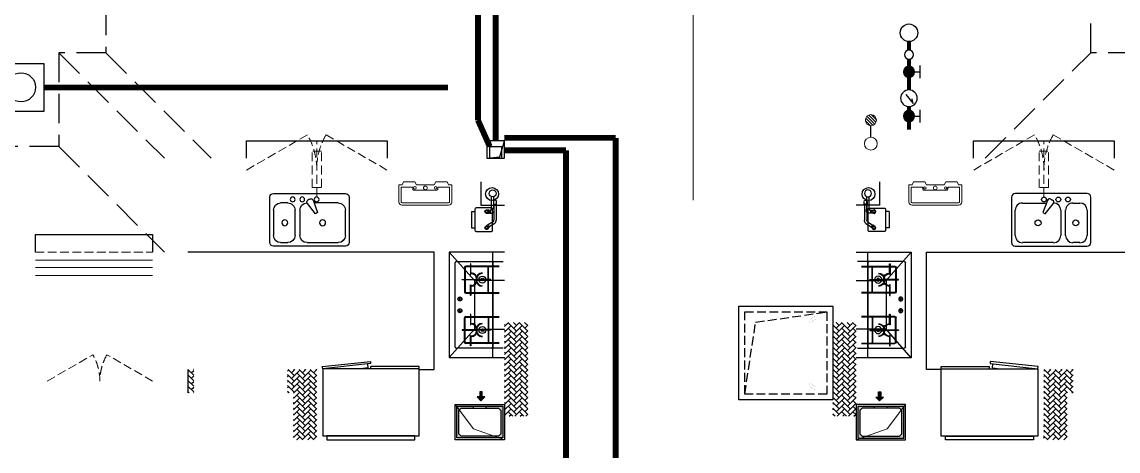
# Model space of a CAD drawing. Extents: x 3774419 to 4775970, y -926964 to 2266.
# Drawn here: x 4460757 to 4470105, y -733051 to -729392 of the extents above; entities that cross this region are included whole.
import ezdxf

# ---------------------------------------------------------------- set-up
doc = ezdxf.new("R2010")
doc.units = 0
doc.header["$LTSCALE"] = 1000
doc.header["$MEASUREMENT"] = 0
for name, pattern in [('__DASH', [0.35, 0.25, -0.1]), ('DASH', [0.35, 0.25, -0.1]), ('HIDDEN', [0.375, 0.25, -0.125])]:
    doc.linetypes.add(name, pattern=pattern)
doc.layers.get('0').update_dxf_attribs({"linetype": 'CONTINUOUS'})
for name, color, linetype in [('!!DIM-动力', 7, 'CONTINUOUS'), ('!!电气', 1, 'CONTINUOUS'), ('AH-FURNITURE', 1, 'CONTINUOUS'), ('IP-bath&kitchen-JOHNSON', 4, 'CONTINUOUS'), ('LVTRY', 252, 'CONTINUOUS'), ('VPIPE-中水', 122, 'CONTINUOUS'), ('VPIPE-凝结', 150, 'CONTINUOUS'), ('VPIPE-给水', 3, 'TG_J'), ('WIRE-安防', 4, 'CONTINUOUS'), ('WIRE-消防', 4, 'CONTINUOUS'), ('WIRE-综合布线', 5, 'DASH'), ('保温', 6, 'CONTINUOUS'), ('卫生间', 6, 'CONTINUOUS'), ('建筑-排气道', 252, 'CONTINUOUS'), ('污水', 3, 'CONTINUOUS'), ('看线', 185, 'CONTINUOUS'), ('给水', 4, 'CONTINUOUS')]:
    doc.layers.add(name, color=color, linetype=linetype)
for name, color, linetype, lineweight in [('EQUIP_地漏', 7, 'CONTINUOUS', 18), ('PUB_HATCH', 8, 'CONTINUOUS', 9), ('STAIR', 252, 'CONTINUOUS', 20), ('VPIPE-废水', 31, 'TG_F', 18), ('WINDOW', 146, 'CONTINUOUS', 20), ('平面-栏杆', 56, 'CONTINUOUS', 15), ('平面-看线', 252, 'CONTINUOUS', 15), ('平面-空调室内机', 176, 'CONTINUOUS', 9), ('平面-空调预留孔', 252, 'CONTINUOUS', 15), ('立面-洞口示意', 252, 'CONTINUOUS', 13)]:
    doc.layers.add(name, color=color, linetype=linetype, lineweight=lineweight)
doc.styles.add('DIM_FONT', font='SIMPLEX', dxfattribs={"width": 0.7, "bigfont": 'GBCBIG'})
doc.styles.add('TG_LINETYPE', font='SIMPLEX', dxfattribs={"width": 0.8, "height": 3, "bigfont": 'HZTXT'})
doc.linetypes.add('TG_F', pattern='A,2,-0.3,["F",TG_LINETYPE,S=0.1,R=0,X=-0.23,Y=-0.15],0', length=2.3)
doc.linetypes.add('TG_J', pattern='A,2,-0.22,["J",TG_LINETYPE,S=0.1,R=0,X=-0.18,Y=-0.15],0', length=2.22)
pattern_1 = [(45, (0, 0), (0, 47.4157523), [100.584, -33.528]), (135, (23.708, 23.708), (3e-15, 47.4157523), [100.584, -33.528])]

# ---------------------------------------------------------------- blocks, each defined once
blk = doc.blocks.new('A$C148B7D8E')
at = {"layer": '卫生间', "color": 252, "linetype": 'DASH'}
for p, q in [((7300, 10800), (8200, 9900)), ((7700, 10800), (8600, 9900)), ((15200, 9900), (16100, 10800)), ((7300, 10000), (8200, 9100))]:
    blk.add_line(p, q, dxfattribs=at)
for points in [[(16100, 14000), (16100, 15400), (7700, 15400), (7700, 10800), (7300, 10800), (7300, 10000), (900, 10000), (900, 9000), (-900, 9000), (-900, -900), (1750, -900), (1750, -2100), (23450, -2100), (23450, -900), (25100, -900)], [(25100, 9000), (24300, 9000), (24300, 10000), (17900, 10000), (17900, 10800), (16100, 10800), (16100, 12200)]]:
    blk.add_lwpolyline(points, dxfattribs=at)
blk = doc.blocks.new('A$C1F074C3D')
at = {"layer": 'STAIR', "color": 252}
blk.add_line((-1190, 4160), (-1190, 1703.5), dxfattribs=at)
blk = doc.blocks.new('rtyg7uyhg')
at = {"layer": 'LVTRY'}
for p, q in [((193590.3, 45458.1), (193590.3, 45069.5)), ((194234.6, 45488.8), (193621, 45488.8)), ((193925.8, 45440.4), (193940.1, 45432.2)), ((194265.3, 45069.5), (194265.3, 45458.1)), ((193621, 45130.8), (193621, 45345.6)), ((193682.3, 45407), (193887.8, 45407)), ((193896.4, 45429.9), (193857.6, 45326.3)), ((193875.3, 45316), (193945.6, 45401.5)), ((194009.6, 45345.6), (194009.6, 45130.8)), ((194050.5, 45130.8), (194050.5, 45345.6)), ((194111.9, 45407), (194173.3, 45407)), ((194234.6, 45345.6), (194234.6, 45130.8)), ((193857.6, 45326.3), (193875.3, 45316)), ((193948.3, 45069.5), (193682.3, 45069.5)), ((194173.3, 45069.5), (194111.9, 45069.5)), ((193621, 45038.8), (194234.6, 45038.8))]:
    blk.add_line(p, q, dxfattribs=at)
for centre, radius in [((193866.4, 45437.7), 20.5), ((193989.2, 45437.7), 20.5), ((194071, 45437.7), 20.5), ((193815.3, 45238.2), 25.6), ((194137.5, 45238.2), 25.6)]:
    blk.add_circle(centre, radius, dxfattribs=at)
for centre, radius, start, end in [((193621, 45458.1), 30.7, 89.99999, 179.99999), ((193915.6, 45422.7), 20.5, 59.99999, 159.46231), ((194234.6, 45458.1), 30.7, 359.99999, 89.99999), ((193682.3, 45345.6), 61.4, 89.99999, 179.99999), ((193929.8, 45414.5), 20.5, 320.53767, 59.99999), ((193948.3, 45345.6), 61.4, 359.99999, 89.99999), ((194111.9, 45345.6), 61.4, 89.99999, 179.99999), ((194173.3, 45345.6), 61.4, 359.99999, 89.99999), ((193621, 45069.5), 30.7, 179.99999, 269.99999), ((193682.3, 45130.8), 61.4, 179.99999, 269.99999), ((193948.3, 45130.8), 61.4, 269.99999, 359.99999), ((194111.9, 45130.8), 61.4, 179.99999, 269.99999), ((194173.3, 45130.8), 61.4, 269.99999, 359.99999), ((194234.6, 45069.5), 30.7, 269.99999, 359.99999)]:
    blk.add_arc(centre, radius, start, end, dxfattribs=at)
at = {"layer": 'LVTRY', "style": 'DIM_FONT', "width": 0.8, "flags": 9}
for tag in ['YSIZE', 'XSIZE']:
    blk.add_attdef(tag, (193927.8, 45487.8), '', height=0.5, rotation=89.99999, dxfattribs=at)
blk = doc.blocks.new('A$C60D053AF')
at = {"layer": 'AH-FURNITURE', "color": 8}
for p, q in [((232.5, -90), (128.3, -90)), ((192.5, -71), (327.6, -71)), ((192.5, -91), (327.6, -91)), ((355.9, -82.7), (384.2, -129)), ((232.5, -110), (128.3, -110)), ((245, -129.5), (245, -122.5)), ((265, -129.5), (265, -122.5)), ((341.7, -96.9), (370, -143.2)), ((255, -281), (255, -251)), ((393, -281), (393, -251)), ((255, -281), (393, -281))]:
    blk.add_line(p, q, dxfattribs=at)
for points in [[(170, -68, 1), (170, -94), (192.5, -94), (192.5, -68)], [(268, -122.5), (268, -107, 0.414214), (248, -87), (232.5, -87), (232.5, -113), (242, -113), (242, -122.5)], [(234, -251), (414, -251, 0.414214), (424, -241), (424, -111, 0.414214), (414, -101), (234, -101, 0.414214), (224, -111), (224, -241, 0.414214)], [(242, -152, 1), (268, -152), (268, -129.5), (242, -129.5)], [(383.8, -161.2, 1), (402.2, -142.8), (386.3, -126.9), (367.9, -145.3)]]:
    blk.add_lwpolyline(points, format="xyb", close=True, dxfattribs=at)
for centre, radius in [((100, -100), 30), ((255, -152), 15), ((255, -152), 10), ((393, -152), 15), ((393, -152), 10)]:
    blk.add_circle(centre, radius, dxfattribs=at)
for radius in [40, 20]:
    blk.add_arc((327.6, -111), radius, 45, 90, dxfattribs=at)
blk = doc.blocks.new('A-Kitchen-7')
at = {"layer": 'LVTRY'}
for p, q in [((-519, 780), (-7, 834)), ((-7, 834), (-4, 811)), ((-515, 756), (-519, 780)), ((-4, 811), (-515, 756)), ((515, 756), (-515, 756)), ((-515, 756), (-515, 40)), ((-486, 761), (-485, 756)), ((-29, 767), (-112, 756)), ((-29, 767), (-35, 806)), ((515, 780), (0, 780)), ((0, 756), (0, 780)), ((515, 756), (515, 780)), ((515, 40), (515, 756)), ((-515, 40), (515, 40))]:
    blk.add_line(p, q, dxfattribs=at)
blk.add_lwpolyline([(-469, 40), (-469, 0), (469, 0), (469, 40)], close=True, dxfattribs=at)
blk = doc.blocks.new('FRSDFDGDGDRGDR')
at = {"layer": '平面-空调预留孔', "color": 252}
for p, q in [((699618.9, 775447.8), (699746.3, 775447.8)), ((699746.3, 775447.8), (699746.3, 775355.4)), ((699612.3, 775044), (699612.3, 775441.2)), ((699719.9, 775342.2), (699719.9, 775143)), ((699726.5, 775348.8), (699739.7, 775348.8)), ((699726.5, 775136.4), (699739.7, 775136.4)), ((699746.3, 775129.8), (699746.3, 775037.4)), ((699746.3, 775037.4), (699618.9, 775037.4))]:
    blk.add_line(p, q, dxfattribs=at)
blk.add_lwpolyline([(699766.1, 775166.7), (699792.5, 775153.5), (699792.5, 775057.2), (699766.1, 775044), (699766.1, 775017.6), (699618.9, 775017.6, -0.414214), (699592.5, 775044), (699592.5, 775441.2, -0.414214), (699618.9, 775467.6), (699766.1, 775467.6), (699766.1, 775441.2), (699792.5, 775428), (699792.5, 775331.6), (699766.1, 775318.4)], format="xyb", close=True, dxfattribs=at)
for centre, radius in [((699739.7, 775243.2), 15.8), ((699739.7, 775331.6), 10.6), ((699739.7, 775153.5), 10.6)]:
    blk.add_circle(centre, radius, dxfattribs=at)
for centre, start, end in [((699618.9, 775441.2), 90, 180), ((699739.7, 775355.4), 270, 360), ((699726.5, 775342.2), 90, 180), ((699726.5, 775143), 180, 270), ((699739.7, 775129.8), 0, 90), ((699618.9, 775044), 180, 270)]:
    blk.add_arc(centre, 6.6, start, end, dxfattribs=at)
blk = doc.blocks.new('*U148')
h = blk.add_hatch(color=5)
h.set_gradient(color1=(0, 0, 255), rotation=180, tint=1)
h.paths.add_polyline_path([(0, 0), (-6.35, -6.35), (-6.35, -2.159), (-15, -2.159), (-15, 2.159), (-6.35, 2.159), (-6.35, 6.35)])
at = {"color": 0, "linetype": 'Continuous'}
blk.add_lwpolyline([(0, 0), (-6.35, -6.35), (-6.35, -2.159), (-15, -2.159), (-15, 2.159), (-6.35, 2.159), (-6.35, 6.35)], close=True, dxfattribs=at)
blk = doc.blocks.new('GDGDRGDRGRD')
at = {"layer": 'PUB_HATCH'}
blk.add_hatch(color=252, dxfattribs=at).paths.add_polyline_path([(430319.8, 370173.6), (430319.8, 370443.6), (430179.8, 370443.6), (430179.8, 370428.6), (430284.8, 370428.6), (430304.8, 370408.6), (430304.8, 370208.6), (430284.8, 370188.6), (429964.8, 370188.6), (429944.8, 370208.6), (429944.8, 370408.6), (429964.8, 370428.6), (430069.8, 370428.6), (430069.8, 370443.6), (429929.8, 370443.6), (429929.8, 370173.6)])
at = {"layer": 'LVTRY', "color": 251}
for p, q in [((430080.5, 371515.4), (429864.6, 371758.3)), ((430334.8, 371758.3), (429864.6, 371758.3)), ((429864.6, 371758.3), (429864.6, 370858.3)), ((430234.8, 370858.3), (430234.8, 371758.3)), ((430334.8, 371515.4), (430080.5, 371515.4)), ((430080.5, 371515.4), (430080.5, 371100.3)), ((429864.6, 370858.3), (430080.5, 371100.3)), ((430080.5, 371100.3), (430334.8, 371100.3)), ((429864.6, 370858.3), (430334.8, 370858.3))]:
    blk.add_line(p, q, dxfattribs=at)
at = {"layer": 'LVTRY'}
for p, q in [((429914.8, 370948.3), (429914.8, 371668.3)), ((429924.8, 371678.3), (430324.8, 371678.3)), ((429994.8, 371628.3), (429994.8, 371418.3)), ((429999.8, 371628.3), (429999.8, 371418.3)), ((430289.8, 371638.3), (430004.8, 371638.3)), ((430289.8, 371633.3), (430004.8, 371633.3)), ((430045.1, 371658.3), (430045.1, 371568.3)), ((430049.6, 371658.3), (430045.1, 371658.3)), ((430049.6, 371568.3), (430049.6, 371658.3)), ((430194.8, 371418.3), (430194.8, 371628.3)), ((430199.8, 371418.3), (430199.8, 371628.3)), ((430234.8, 371668.3), (430234.8, 370948.3)), ((429974.8, 371525.6), (430102.3, 371525.6)), ((429974.8, 371521.1), (429974.8, 371525.6)), ((430102.3, 371521.1), (429974.8, 371521.1)), ((430045.1, 371568.3), (430049.6, 371568.3)), ((430219.8, 371525.6), (430092.3, 371525.6)), ((430092.3, 371525.6), (430092.3, 371521.1)), ((430092.3, 371521.1), (430219.8, 371521.1)), ((430102.3, 371525.6), (430102.3, 371521.1)), ((430219.8, 371521.1), (430219.8, 371525.6)), ((430234.8, 371100.3), (430234.8, 371515.4)), ((430004.8, 371413.3), (430289.8, 371413.3)), ((430045.1, 371388.3), (430045.1, 371478.3)), ((430045.1, 371478.3), (430049.6, 371478.3)), ((430049.6, 371478.3), (430049.6, 371388.3)), ((429935.4, 371358.3), (429974.2, 371358.3)), ((429954.8, 371338.9), (429954.8, 371377.7)), ((430004.8, 371408.3), (430289.8, 371408.3)), ((430049.6, 371388.3), (430045.1, 371388.3)), ((429935.4, 371258.3), (429974.2, 371258.3)), ((429954.8, 371238.9), (429954.8, 371277.7)), ((430045.1, 371228.3), (430045.1, 371138.3)), ((430049.6, 371228.3), (430045.1, 371228.3)), ((430049.6, 371138.3), (430049.6, 371228.3)), ((429994.8, 370988.3), (429994.8, 371198.3)), ((429999.8, 370988.3), (429999.8, 371198.3)), ((430004.8, 371208.3), (430289.8, 371208.3)), ((430004.8, 371203.3), (430289.8, 371203.3)), ((430045.1, 371138.3), (430049.6, 371138.3)), ((430194.8, 371198.3), (430194.8, 370988.3)), ((430199.8, 371198.3), (430199.8, 370988.3)), ((430102.3, 371095.6), (429974.8, 371095.6)), ((429974.8, 371095.6), (429974.8, 371091.1)), ((429974.8, 371091.1), (430102.3, 371091.1)), ((430045.1, 370958.3), (430045.1, 371048.3)), ((430045.1, 371048.3), (430049.6, 371048.3)), ((430049.6, 371048.3), (430049.6, 370958.3)), ((430092.3, 371091.1), (430092.3, 371095.6)), ((430092.3, 371095.6), (430219.8, 371095.6)), ((430219.8, 371091.1), (430092.3, 371091.1)), ((430102.3, 371091.1), (430102.3, 371095.6)), ((430219.8, 371095.6), (430219.8, 371091.1)), ((430289.8, 370983.3), (430004.8, 370983.3)), ((430289.8, 370978.3), (430004.8, 370978.3)), ((430049.6, 370958.3), (430045.1, 370958.3)), ((430324.8, 370938.3), (429924.8, 370938.3))]:
    blk.add_line(p, q, dxfattribs=at)
at = {"layer": 'LVTRY', "color": 252}
for p, q in [((430069.8, 370428.6), (430069.8, 370443.6)), ((430179.8, 370428.6), (430179.8, 370443.6))]:
    blk.add_line(p, q, dxfattribs=at)
at = {"layer": 'LVTRY'}
blk.add_lwpolyline([(429608.8, 370758.3), (429734.8, 370758.3), (429734.8, 371758.3), (427634.8, 371758.3)], dxfattribs=at)
at = {"layer": 'LVTRY', "color": 252}
for points in [[(430334.8, 370158.6), (429914.8, 370158.6), (429914.8, 370458.6), (430334.8, 370458.6)], [(430319.8, 370173.6), (429929.8, 370173.6), (429929.8, 370443.6), (430319.8, 370443.6)], [(429964.8, 370428.6), (430284.8, 370428.6), (430304.8, 370408.6), (430304.8, 370208.6), (430284.8, 370188.6), (429964.8, 370188.6), (429944.8, 370208.6), (429944.8, 370408.6), (429964.8, 370428.6)]]:
    blk.add_lwpolyline(points, close=True, dxfattribs=at)
at = {"layer": 'LVTRY'}
for centre, radius in [((430147.3, 371523.3), 29.7), ((430147.3, 371523.3), 11.7), ((429954.8, 371358.3), 17), ((429954.8, 371258.3), 17), ((430147.3, 371093.3), 29.7), ((430147.3, 371093.3), 11.7)]:
    blk.add_circle(centre, radius, dxfattribs=at)
for centre, radius, start, end in [((429924.8, 371668.3), 10, 90, 180), ((430004.8, 371628.3), 10, 90, 180), ((430004.8, 371628.3), 5, 90, 180), ((430189.8, 371628.3), 10, 0, 90), ((430189.8, 371628.3), 5, 0, 90), ((430224.8, 371668.3), 10, 0, 90), ((430047.3, 371523.3), 56.7, 2.27424, 87.72576), ((430047.3, 371523.3), 52.2, 2.47041, 87.52959), ((430047.3, 371523.3), 56.7, 272.27424, 357.72576), ((430047.3, 371523.3), 52.2, 272.47041, 357.52959), ((430147.3, 371523.3), 56.7, 92.27424, 177.72576), ((430147.3, 371523.3), 56.7, 182.27424, 267.72576), ((430147.3, 371523.3), 52.2, 92.47041, 177.52959), ((430147.3, 371523.3), 52.2, 182.47041, 267.52959), ((430004.8, 371418.3), 10, 180, 270), ((430004.8, 371418.3), 5, 180, 270), ((430189.8, 371418.3), 5, 270, 0), ((430189.8, 371418.3), 10, 270, 0), ((430004.8, 371198.3), 10, 90, 180), ((430004.8, 371198.3), 5, 90, 180), ((430047.3, 371093.3), 56.7, 2.27424, 87.72576), ((430047.3, 371093.3), 52.2, 2.47041, 87.52959), ((430147.3, 371093.3), 56.7, 92.27424, 177.72576), ((430147.3, 371093.3), 52.2, 92.47041, 177.52959), ((430189.8, 371198.3), 10, 0, 90), ((430189.8, 371198.3), 5, 0, 90), ((430047.3, 371093.3), 56.7, 272.27424, 357.72576), ((430047.3, 371093.3), 52.2, 272.47041, 357.52959), ((430147.3, 371093.3), 56.7, 182.27424, 267.72576), ((430147.3, 371093.3), 52.2, 182.47041, 267.52959), ((429924.8, 370948.3), 10, 180, 270), ((430004.8, 370988.3), 10, 180, 270), ((430004.8, 370988.3), 5, 180, 270), ((430189.8, 370988.3), 5, 270, 0), ((430189.8, 370988.3), 10, 270, 0), ((430224.8, 370948.3), 10, 270, 0)]:
    blk.add_arc(centre, radius, start, end, dxfattribs=at)
at = {"layer": '立面-洞口示意', "color": 252}
blk.add_lwpolyline([(430334.8, 370158.6), (430071.3, 370252.5), (429914.8, 370458.6)], dxfattribs=at)
at = {"xscale": -1, "rotation": 270}
blk.add_blockref('FRSDFDGDGDRGDR', (-345582.7, -327434.2), dxfattribs=at)
at = {"xscale": -1}
blk.add_blockref('rtyg7uyhg', (622599.6, 326769.5), dxfattribs=at)
at = {"rotation": 270}
blk.add_blockref('A$C60D053AF', (430334.8, 372358.3), dxfattribs=at)
at = {"layer": 'LVTRY', "color": 1, "extrusion": (0, 0, -1), "xscale": -0.7999999999883585, "yscale": 0.7999999999883585, "zscale": -0.7999999999883585}
blk.add_blockref('A-Kitchen-7', (-429196.8, 370158.6), dxfattribs=at)
at = {"layer": '建筑-排气道', "xscale": -5, "yscale": 5, "zscale": 5, "rotation": 90}
blk.add_blockref('*U148', (430134.7, 370490.9), dxfattribs=at)
blk = doc.blocks.new('GDFGDGRD')
at = {"layer": '保温', "linetype": 'ByBlock', "ltscale": 10}
h = blk.add_hatch(dxfattribs=at)
h.set_pattern_fill('AR-HBONE', color=251, scale=55)
h.set_pattern_definition(pattern_1)
h.paths.add_polyline_path([(431616.6, 372623.9), (431816.6, 372623.9), (431816.7, 373423.7), (431616.7, 373423.7)])
h = blk.add_hatch(dxfattribs=at)
h.set_pattern_fill('AR-HBONE', color=251, scale=55)
h.set_pattern_definition(pattern_1)
h.paths.add_polyline_path([(434616.6, 372623.9), (434416.6, 372623.9), (434416.5, 373423.7), (434616.5, 373423.7)])
h = blk.add_hatch(dxfattribs=at)
h.set_pattern_fill('AR-HBONE', color=251, scale=55)
h.set_pattern_definition(pattern_1)
h.paths.add_polyline_path([(428966.6, 372823.7), (428966.6, 373023.7), (428916.6, 373023.7), (428916.6, 372823.7)])
h = blk.add_hatch(dxfattribs=at)
h.set_pattern_fill('AR-HBONE', color=251, scale=55)
h.set_pattern_definition(pattern_1)
h.paths.add_polyline_path([(429816.6, 372823.7), (429816.6, 373023.7), (429766.6, 373023.7), (429766.6, 372823.7)])
h = blk.add_hatch(dxfattribs=at)
h.set_pattern_fill('AR-HBONE', color=251, scale=55)
h.set_pattern_definition(pattern_1)
h.paths.add_polyline_path([(430017.8, 372423.6), (430016.6, 373023.7), (429816.6, 373023.7), (429817.8, 372423.6)])
h = blk.add_hatch(dxfattribs=at)
h.set_pattern_fill('AR-HBONE', color=251, scale=55)
h.set_pattern_definition(pattern_1)
h.paths.add_polyline_path([(436215.3, 372423.6), (436216.6, 373023.7), (436416.6, 373023.7), (436415.3, 372423.6)])
h = blk.add_hatch(dxfattribs=at)
h.set_pattern_fill('AR-HBONE', color=251, scale=55)
h.set_pattern_definition(pattern_1)
h.paths.add_polyline_path([(436416.6, 372823.7), (436416.6, 373023.7), (436466.6, 373023.7), (436466.6, 372823.7)])
at = {"layer": '保温', "color": 251, "linetype": 'ByBlock', "ltscale": 10}
blk.add_line((428916.6, 373023.7), (428916.6, 372823.7), dxfattribs=at)
blk = doc.blocks.new('A$C2705576B')
at = {"layer": '给水'}
h = blk.add_hatch(color=252, dxfattribs=at)
edge = h.paths.add_edge_path()
edge.add_arc((417.5, -1741.2), 47.2, 0, 360)
h = blk.add_hatch(color=252, dxfattribs=at)
edge = h.paths.add_edge_path()
edge.add_arc((794.7, -1741.2), 47.2, 0, 360)
at = {"layer": '给水', "color": 252}
for p, q in [((363.1, -1645.4), (471.8, -1645.4)), ((417.5, -1741.2), (417.5, -1645.4)), ((740.3, -1645.4), (849, -1645.4)), ((794.7, -1741.2), (794.7, -1645.4)), ((601.1, -1768.1), (525.3, -1704.3)), ((525.3, -1704.3), (564, -1715))]:
    blk.add_line(p, q, dxfattribs=at)
at = {"layer": '给水', "color": 252, "const_width": 35.4}
for points in [[(499.1, -1741.2), (302.5, -1741.2)], [(903.5, -1741.2), (640.6, -1741.2)], [(1052.8, -1741.2), (978.5, -1741.2)]]:
    blk.add_lwpolyline(points, dxfattribs=at)
at = {"layer": '给水', "color": 252}
for centre, radius in [((569.8, -1741.2), 70.8), ((417.5, -1741.2), 47.2), ((794.7, -1741.2), 47.2), ((941, -1741.2), 37.5)]:
    blk.add_circle(centre, radius, dxfattribs=at)
blk = doc.blocks.new('$TwtSys$00000141')
at = {"color": 252}
for p, q in [((-47.1, 3.8), (-5, 45.9)), ((-47.1, 3.8), (-5, 45.9)), ((-43.6, -17.5), (17.5, 43.6)), ((-43.6, -17.5), (17.5, 43.6)), ((-33.2, -33.2), (33.2, 33.2)), ((-33.2, -33.2), (33.2, 33.2)), ((-16.2, -43.5), (43.8, 16.4)), ((-16.2, -43.5), (43.8, 16.4)), ((5.7, -46.1), (46.1, -5.7)), ((5.7, -46.1), (46.1, -5.7))]:
    blk.add_line(p, q, dxfattribs=at)
blk.add_circle((0, 0), 47, dxfattribs=at)
blk.add_circle((0, 0), 47, dxfattribs=at)
blk = doc.blocks.new('dongkong')
at = {"layer": '平面-空调预留孔', "color": 8, "linetype": 'HIDDEN', "ltscale": 0.3}
for p, q in [((-603796, 210899.9), (-603796, 210431.5)), ((-603836, 210821), (-603836, 210510.8)), ((-603836, 210821), (-603756, 210821)), ((-603756, 210821), (-603756, 210510.8))]:
    blk.add_line(p, q, dxfattribs=at)
blk.add_lwpolyline([(-603756, 210510.8), (-603836, 210510.8)], dxfattribs=at)
blk = doc.blocks.new('A$C24590F8F')
at = {"color": 252}
blk.add_lwpolyline([(13000, 9740), (13800, 9740), (13800, 8940), (13000, 8940)], close=True, dxfattribs=at)
at = {"color": 252, "linetype": '__DASH', "ltscale": 0.3}
blk.add_lwpolyline([(13050, 9690), (13750, 9690), (13750, 8990), (13050, 8990)], close=True, dxfattribs=at)
blk.add_lwpolyline([(13050, 8990), (13142.5, 9602.2), (13750, 9690)], dxfattribs=at)
at = {"color": 252, "linetype": '__DASH', "ltscale": 0.2, "const_width": 1}
for points in [[(13750, 9650), (13660, 9650, 0.414214), (13600, 9590), (13600, 9090, 0.414214), (13660, 9030), (13750, 9030)], [(13750, 9630), (13660, 9630, 0.414214), (13620, 9590), (13620, 9090, 0.414214), (13660, 9050), (13750, 9050)]]:
    blk.add_lwpolyline(points, format="xyb", dxfattribs=at)
at = {"layer": 'IP-bath&kitchen-JOHNSON', "color": 252}
for points in [[(10800, 10800), (10800, 10600), (11000, 10600)], [(14200, 10800), (14200, 10600), (14000, 10600)]]:
    blk.add_lwpolyline(points, dxfattribs=at)
at = {"layer": 'VPIPE-中水', "color": 252, "linetype": 'Continuous'}
for centre in [(10894.8, 10695), (14105.2, 10695)]:
    blk.add_circle(centre, 55, dxfattribs=at)
at = {"layer": 'VPIPE-凝结', "color": 252}
blk.add_line((14125, 11180), (14125, 11278), dxfattribs=at)
at = {"layer": 'VPIPE-废水', "color": 252}
blk.add_circle((14125, 11125), 55, dxfattribs=at)
at = {"layer": 'VPIPE-给水', "color": 252, "linetype": 'Continuous'}
blk.add_circle((14450, 12070), 75, dxfattribs=at)
at = {"layer": 'WINDOW', "color": 252, "linetype": 'DASH', "ltscale": 0.3}
for points in [[(8800, 10900), (9319.6, 11200, -0.131652), (9400, 10900)], [(9998.1, 10900), (9478.5, 11200, 0.131652), (9398.1, 10900)], [(15001.9, 10900), (15521.5, 11200, -0.131652), (15601.9, 10900)], [(16200, 10900), (15680.4, 11200, 0.131652), (15600, 10900)], [(7100, 9100), (7489.8, 9324.9, -0.131605), (7550, 9100)], [(8000, 9100), (7610.2, 9324.9, 0.131605), (7550, 9100)]]:
    blk.add_lwpolyline(points, format="xyb", dxfattribs=at)
at = {"layer": '平面-栏杆', "color": 252}
for points in [[(8000, 10130.1), (7000, 10130.3)], [(8000, 10070.1), (7000, 10070.3)]]:
    blk.add_lwpolyline(points, dxfattribs=at)
at = {"layer": '平面-看线', "color": 252, "linetype": 'DASH', "ltscale": 0.3}
blk.add_lwpolyline([(7000, 10200), (8000, 10200)], dxfattribs=at)
at = {"layer": '平面-看线', "color": 252}
blk.add_lwpolyline([(8000, 10000), (7000, 10000)], dxfattribs=at)
at = {"layer": '看线', "color": 252, "ltscale": 0.5}
for points in [[(8800, 11000), (8800, 11150), (10000, 11150), (10000, 11000)], [(15000, 11000), (15000, 11150), (16200, 11150), (16200, 11000)], [(7000, 10200), (7000, 10350), (8000, 10350), (8000, 10200)]]:
    blk.add_lwpolyline(points, dxfattribs=at)
at = {"color": 252}
for name, p in [('A$C148B7D8E', (-100, 1100)), ('A$C1F074C3D', (13800, 8940)), ('GDGDRGDRGRD', (-419334.8, -361557.7)), ('GDFGDGRD', (-420616.6, -363823.7))]:
    blk.add_blockref(name, p, dxfattribs=at)
at = {"color": 252, "xscale": -1}
blk.add_blockref('GDGDRGDRGRD', (444334.8, -361558.3), dxfattribs=at)
at = {"layer": 'EQUIP_地漏', "color": 252, "xscale": -1, "rotation": 359.999999999891}
blk.add_blockref('$TwtSys$00000141', (14125, 11325), dxfattribs=at)
at = {"layer": '平面-空调室内机', "color": 252, "ltscale": 0.3, "xscale": -1, "rotation": 180}
blk.add_blockref('dongkong', (613196, 221570.8), dxfattribs=at)
at = {"layer": '平面-空调室内机', "color": 252, "ltscale": 0.3, "rotation": 180}
blk.add_blockref('dongkong', (-588196, 221570.8), dxfattribs=at)
at = {"layer": '污水', "color": 252, "xscale": -1, "rotation": 269.999999999891}
blk.add_blockref('A$C2705576B', (16191.2, 10942.2), dxfattribs=at)
blk = doc.blocks.new('A$C04F44ECC')
at = {"layer": '!!电气'}
for p, q in [((0, 0), (-300, 0)), ((-300, 0), (-300, -300)), ((-250, -200), (-250, 0)), ((0, 0), (-223, -27)), ((-50, 0), (-50, -200)), ((0, -300), (0, 0)), ((-223, -27), (-300, -300)), ((-300, -300), (0, -300)), ((-50, -200), (-250, -200))]:
    blk.add_line(p, q, dxfattribs=at)
blk = doc.blocks.new('dfgdsgsdg')
at = {"layer": '!!DIM-动力'}
blk.add_lwpolyline([(1783912.6, 547079.1), (1784299.9, 547079.1), (1784299.9, 546667.8), (1783912.6, 546667.8)], close=True, dxfattribs=at)
blk.add_circle((1784105.1, 546875.3), 124.2, dxfattribs=at)

msp = doc.modelspace()

# ---------------------------------------------------------------- linework, layer by layer
at = {"layer": 'WIRE-安防', "color": 6, "const_width": 50}
for points in [[(4464797, -730404.9), (4464797, -726180.3)], [(4464872, -730487), (4465397.8, -730487)], [(4465397.8, -730487), (4465397.8, -733343.4)]]:
    msp.add_lwpolyline(points, dxfattribs=at)
at = {"layer": 'WIRE-消防', "color": 4, "const_width": 50}
for points in [[(4464646.7, -728182.9), (4464646.7, -730230.8)], [(4464646.7, -730230.8), (4464747, -730454.9)]]:
    msp.add_lwpolyline(points, dxfattribs=at)
at = {"layer": 'WIRE-综合布线', "color": 4, "const_width": 50}
for points in [[(4460943.7, -729951.6), (4464391.2, -729951.6)], [(4465821.5, -730380.6), (4464872, -730380.6)], [(4465821.5, -730380.6), (4465821.5, -733553.8)]]:
    msp.add_lwpolyline(points, dxfattribs=at)

# ---------------------------------------------------------------- block references
at = {"layer": '!!DIM-动力', "rotation": 0.001736889965600356}
msp.add_blockref('dfgdsgsdg', (2676660.4, -1276879.2), dxfattribs=at)
at = {"layer": '!!电气'}
msp.add_blockref('A$C24590F8F', (4453872, -741554.9), dxfattribs=at)
at = {"xscale": 0.5, "yscale": 0.5, "zscale": 0.5, "rotation": 180.00000009087}
msp.add_blockref('A$C04F44ECC', (4464722, -730554.9), dxfattribs=at)

doc.saveas('drawing.dxf')
